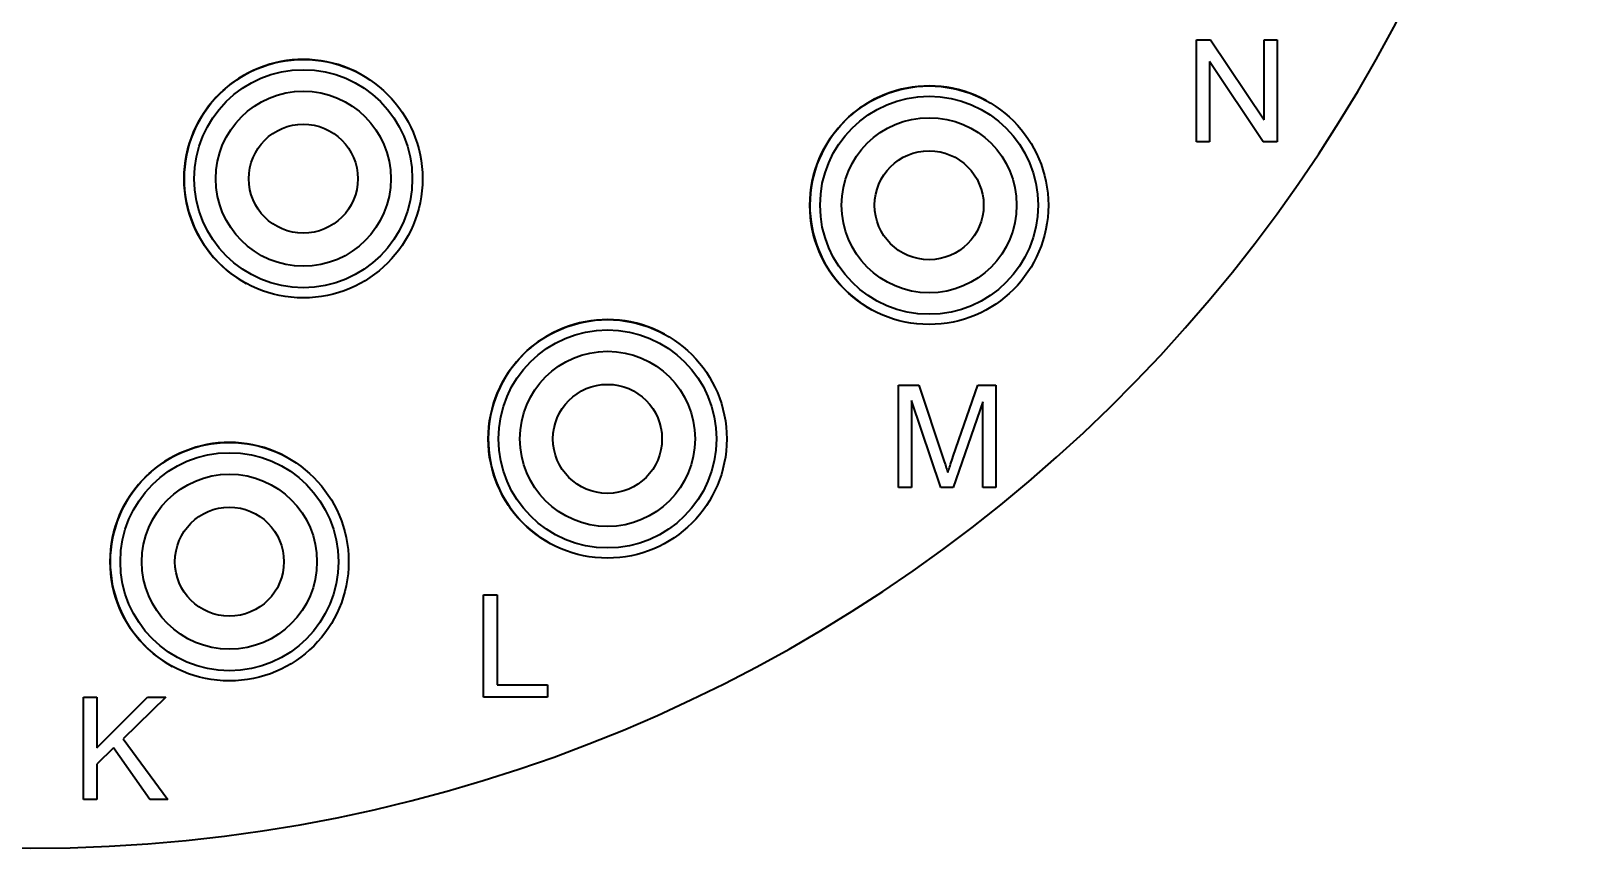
# Model space of a CAD drawing. Extents: x 23 to 472, y 3 to 294.
# Drawn here: x 149.32 to 166.29, y 91.97 to 100.97 of the extents above; entities that cross this region are included whole.
import ezdxf

# ---------------------------------------------------------------- set-up
doc = ezdxf.new("R2010")
doc.units = 0
doc.layers.get('0').update_dxf_attribs({"lineweight": 13})

msp = doc.modelspace()

# ---------------------------------------------------------------- linework, layer by layer
at = {"color": 7, "lineweight": 35, "ltscale": 0.028125}
for p, q in [((162.1532, 99.7457), (162.1532, 100.8707)), ((163.0396, 100.8707), (163.0396, 99.7457)), ((158.8711, 95.9431), (158.8711, 97.0681)), ((159.9447, 97.0681), (159.9447, 95.9431)), ((154.305, 93.6353), (154.305, 94.7603)), ((149.8979, 92.5077), (149.8979, 93.6327))]:
    msp.add_line(p, q, dxfattribs=at)
at = {"color": 7, "lineweight": 35, "ltscale": 0.003818}
for p, q in [((162.1532, 100.8707), (162.3059, 100.8707)), ((163.0396, 99.7457), (162.8868, 99.7457))]:
    msp.add_line(p, q, dxfattribs=at)
at = {"color": 7, "lineweight": 35, "ltscale": 0.026567}
msp.add_line((162.3059, 100.8707), (162.8968, 99.9875), dxfattribs=at)
at = {"color": 7, "lineweight": 35, "ltscale": 0.003568}
for p, q in [((162.8968, 100.8707), (163.0396, 100.8707)), ((162.296, 99.7457), (162.1532, 99.7457))]:
    msp.add_line(p, q, dxfattribs=at)
at = {"color": 7, "lineweight": 35, "ltscale": 0.022082}
msp.add_line((162.8968, 99.9875), (162.8968, 100.8707), dxfattribs=at)
at = {"color": 7, "lineweight": 35, "ltscale": 0.022101}
msp.add_line((162.296, 100.6298), (162.296, 99.7457), dxfattribs=at)
at = {"color": 7, "lineweight": 35, "ltscale": 0.026583}
msp.add_line((162.8868, 99.7457), (162.296, 100.6298), dxfattribs=at)
at = {"color": 7, "lineweight": 35, "ltscale": 0.005602}
msp.add_line((158.8711, 97.0681), (159.0951, 97.0681), dxfattribs=at)
at = {"color": 7, "lineweight": 35, "ltscale": 0.020997}
msp.add_line((159.0951, 97.0681), (159.3614, 96.2716), dxfattribs=at)
at = {"color": 7, "lineweight": 35, "ltscale": 0.020695}
msp.add_line((159.475, 96.2854), (159.7444, 97.0681), dxfattribs=at)
at = {"color": 7, "lineweight": 35, "ltscale": 0.005007}
msp.add_line((159.7444, 97.0681), (159.9447, 97.0681), dxfattribs=at)
at = {"color": 7, "lineweight": 35, "ltscale": 0.023943}
msp.add_line((159.0146, 96.9008), (159.0146, 95.9431), dxfattribs=at)
at = {"color": 7, "lineweight": 35, "ltscale": 0.025287}
msp.add_line((159.3399, 95.9431), (159.0146, 96.9008), dxfattribs=at)
at = {"color": 7, "lineweight": 35, "ltscale": 0.024918}
msp.add_line((159.8011, 96.8847), (159.4742, 95.9431), dxfattribs=at)
at = {"color": 7, "lineweight": 35, "ltscale": 0.02354}
msp.add_line((159.8011, 95.9431), (159.8011, 96.8847), dxfattribs=at)
at = {"color": 7, "lineweight": 35, "ltscale": 0.000571346}
msp.add_line((159.3614, 96.2716), (159.3686, 96.2499), dxfattribs=at)
at = {"color": 7, "lineweight": 35, "ltscale": 0.000541483}
msp.add_line((159.3686, 96.2499), (159.3754, 96.2293), dxfattribs=at)
at = {"color": 7, "lineweight": 35, "ltscale": 0.000511548}
msp.add_line((159.3754, 96.2293), (159.3817, 96.2099), dxfattribs=at)
at = {"color": 7, "lineweight": 35, "ltscale": 0.000520846}
msp.add_line((159.4459, 96.1994), (159.4525, 96.2192), dxfattribs=at)
at = {"color": 7, "lineweight": 35, "ltscale": 0.000551995}
msp.add_line((159.4525, 96.2192), (159.4596, 96.2401), dxfattribs=at)
at = {"color": 7, "lineweight": 35, "ltscale": 0.000582464}
msp.add_line((159.4596, 96.2401), (159.4671, 96.2622), dxfattribs=at)
at = {"color": 7, "lineweight": 35, "ltscale": 0.000613157}
msp.add_line((159.4671, 96.2622), (159.475, 96.2854), dxfattribs=at)
at = {"color": 7, "lineweight": 35, "ltscale": 0.000481956}
msp.add_line((159.3817, 96.2099), (159.3877, 96.1915), dxfattribs=at)
at = {"color": 7, "lineweight": 35, "ltscale": 0.00045229}
msp.add_line((159.3877, 96.1915), (159.3933, 96.1743), dxfattribs=at)
at = {"color": 7, "lineweight": 35, "ltscale": 0.000422824}
msp.add_line((159.3933, 96.1743), (159.3984, 96.1582), dxfattribs=at)
at = {"color": 7, "lineweight": 35, "ltscale": 0.000392771}
msp.add_line((159.3984, 96.1582), (159.4032, 96.1432), dxfattribs=at)
at = {"color": 7, "lineweight": 35, "ltscale": 0.000363019}
msp.add_line((159.4032, 96.1432), (159.4076, 96.1294), dxfattribs=at)
at = {"color": 7, "lineweight": 35, "ltscale": 0.000333639}
msp.add_line((159.4076, 96.1294), (159.4116, 96.1167), dxfattribs=at)
at = {"color": 7, "lineweight": 35, "ltscale": 0.000303537}
msp.add_line((159.4116, 96.1167), (159.4151, 96.105), dxfattribs=at)
at = {"color": 7, "lineweight": 35, "ltscale": 0.000336887}
msp.add_line((159.4151, 96.105), (159.4192, 96.1179), dxfattribs=at)
at = {"color": 7, "lineweight": 35, "ltscale": 0.000367712}
msp.add_line((159.4192, 96.1179), (159.4237, 96.1319), dxfattribs=at)
at = {"color": 7, "lineweight": 35, "ltscale": 0.000398176}
msp.add_line((159.4237, 96.1319), (159.4286, 96.1471), dxfattribs=at)
at = {"color": 7, "lineweight": 35, "ltscale": 0.000429036}
msp.add_line((159.4286, 96.1471), (159.4339, 96.1634), dxfattribs=at)
at = {"color": 7, "lineweight": 35, "ltscale": 0.000459793}
msp.add_line((159.4339, 96.1634), (159.4397, 96.1808), dxfattribs=at)
at = {"color": 7, "lineweight": 35, "ltscale": 0.000490368}
msp.add_line((159.4397, 96.1808), (159.4459, 96.1994), dxfattribs=at)
at = {"color": 7, "lineweight": 35, "ltscale": 0.003587}
msp.add_line((159.0146, 95.9431), (158.8711, 95.9431), dxfattribs=at)
at = {"color": 7, "lineweight": 35, "ltscale": 0.003357}
msp.add_line((159.4742, 95.9431), (159.3399, 95.9431), dxfattribs=at)
at = {"color": 7, "lineweight": 35, "ltscale": 0.003588}
msp.add_line((159.9447, 95.9431), (159.8011, 95.9431), dxfattribs=at)
at = {"color": 7, "lineweight": 35, "ltscale": 0.003722}
for p, q in [((154.305, 94.7603), (154.4539, 94.7603)), ((149.8979, 93.6327), (150.0468, 93.6327)), ((150.0468, 92.5077), (149.8979, 92.5077))]:
    msp.add_line(p, q, dxfattribs=at)
at = {"color": 7, "lineweight": 35, "ltscale": 0.024806}
msp.add_line((154.4539, 94.7603), (154.4539, 93.7681), dxfattribs=at)
at = {"color": 7, "lineweight": 35, "ltscale": 0.013852}
msp.add_line((154.4539, 93.7681), (155.008, 93.7681), dxfattribs=at)
at = {"color": 7, "lineweight": 35, "ltscale": 0.003319}
msp.add_line((155.008, 93.7681), (155.008, 93.6353), dxfattribs=at)
at = {"color": 7, "lineweight": 35, "ltscale": 0.019738}
msp.add_line((150.0468, 93.0748), (150.6055, 93.6327), dxfattribs=at)
at = {"color": 7, "lineweight": 35, "ltscale": 0.013947}
msp.add_line((150.0468, 93.6327), (150.0468, 93.0748), dxfattribs=at)
at = {"color": 7, "lineweight": 35, "ltscale": 0.016404}
msp.add_line((150.8073, 93.6327), (150.3354, 93.1768), dxfattribs=at)
at = {"color": 7, "lineweight": 35, "ltscale": 0.005046}
msp.add_line((150.6055, 93.6327), (150.8073, 93.6327), dxfattribs=at)
at = {"color": 7, "lineweight": 35, "ltscale": 0.017574}
msp.add_line((155.008, 93.6353), (154.305, 93.6353), dxfattribs=at)
at = {"color": 7, "lineweight": 35, "ltscale": 0.020774}
msp.add_line((150.3354, 93.1768), (150.828, 92.5077), dxfattribs=at)
at = {"color": 7, "lineweight": 35, "ltscale": 0.006431}
msp.add_line((150.231, 93.0771), (150.0468, 92.8975), dxfattribs=at)
at = {"color": 7, "lineweight": 35, "ltscale": 0.017405}
msp.add_line((150.6316, 92.5077), (150.231, 93.0771), dxfattribs=at)
at = {"color": 7, "lineweight": 35, "ltscale": 0.009746}
msp.add_line((150.0468, 92.8975), (150.0468, 92.5077), dxfattribs=at)
at = {"color": 7, "lineweight": 35, "ltscale": 0.004911}
msp.add_line((150.828, 92.5077), (150.6316, 92.5077), dxfattribs=at)
at = {"color": 7, "lineweight": 35}
for centre, radius in [((152.3198, 99.3405), 1.3125), ((152.3198, 99.3405), 1.2), ((152.3198, 99.3405), 0.9638), ((159.2091, 99.0485), 1.3125), ((159.2091, 99.0485), 1.2), ((159.2091, 99.0485), 0.9638), ((152.3198, 99.3405), 0.6), ((159.2091, 99.0485), 0.6), ((155.6683, 96.4766), 1.3125), ((155.6683, 96.4766), 1.2), ((155.6683, 96.4766), 0.9638), ((155.6683, 96.4766), 0.6), ((151.5061, 95.1249), 1.3125), ((151.5061, 95.1249), 1.2), ((151.5061, 95.1249), 0.9638), ((151.5061, 95.1249), 0.6)]:
    msp.add_circle(centre, radius, dxfattribs=at)
for centre, radius, start, end in [((149.3198, 108.9405), 16.9688, 92.27977, 447.72023), ((152.3198, 99.3405), 1.3125, 61.35211, 241.35211), ((159.2091, 99.0485), 1.3125, 61.35211, 241.35211), ((155.6683, 96.4766), 1.3125, 61.35211, 241.35211), ((151.5061, 95.1249), 1.3125, 61.35211, 241.35211)]:
    msp.add_arc(centre, radius, start, end, dxfattribs=at)

doc.saveas('drawing.dxf')
